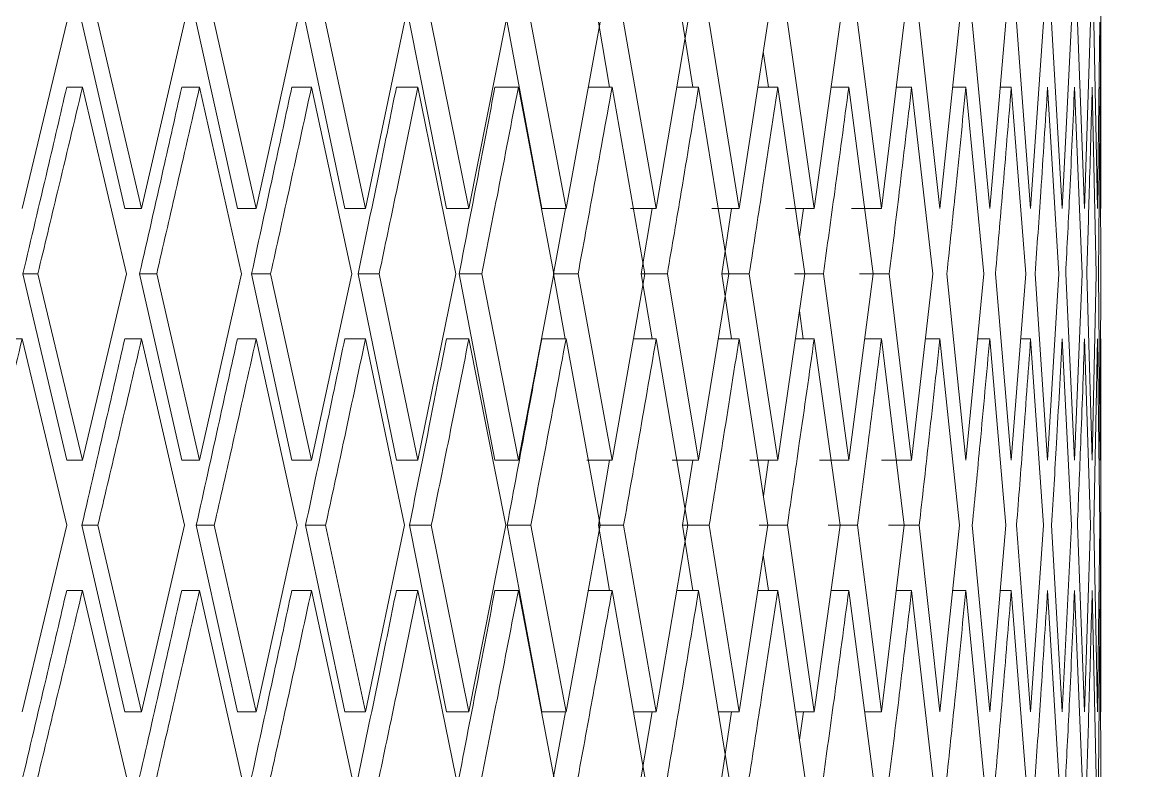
# Model space of a CAD drawing. Header units: centimetres. Extents: x -13594 to 4017, y -3206 to 1780.
# Drawn here: x 2328.01 to 2339.24, y -2181.04 to -2173.39 of the extents above; entities that cross this region are included whole.
import ezdxf

# ---------------------------------------------------------------- set-up
doc = ezdxf.new("R2010")
doc.units = ezdxf.units.CM

msp = doc.modelspace()

# ---------------------------------------------------------------- linework, layer by layer
at = {"color": 7, "linetype": 'Continuous', "lineweight": 0}
for p, q in [((2338.938, -2174.501), (2338.938, -2172.281)), ((2328.008, -2175.282), (2328.462, -2173.391)), ((2328.613, -2173.391), (2329.048, -2175.282)), ((2328.775, -2173.391), (2329.218, -2175.282)), ((2329.218, -2175.282), (2329.654, -2173.391)), ((2329.772, -2173.391), (2330.189, -2175.282)), ((2329.955, -2173.391), (2330.379, -2175.282)), ((2330.379, -2175.282), (2330.796, -2173.391)), ((2330.88, -2173.391), (2331.277, -2175.282)), ((2331.083, -2173.391), (2331.487, -2175.282)), ((2331.487, -2175.282), (2331.883, -2173.391)), ((2331.932, -2173.391), (2332.307, -2175.282)), ((2332.154, -2173.391), (2332.535, -2175.282)), ((2332.535, -2175.282), (2332.908, -2173.391)), ((2332.923, -2173.391), (2333.273, -2175.282)), ((2333.162, -2173.391), (2333.519, -2175.282)), ((2333.519, -2175.282), (2333.866, -2173.391)), ((2333.847, -2173.391), (2333.96, -2174.051)), ((2334.103, -2173.391), (2334.433, -2175.282)), ((2334.433, -2175.282), (2334.753, -2173.391)), ((2334.699, -2173.391), (2334.803, -2174.051)), ((2334.971, -2173.391), (2335.273, -2175.282)), ((2335.273, -2175.282), (2335.564, -2173.391)), ((2335.762, -2173.391), (2336.034, -2175.282)), ((2336.034, -2175.282), (2336.296, -2173.391)), ((2336.472, -2173.391), (2336.714, -2175.282)), ((2336.714, -2175.282), (2336.944, -2173.391)), ((2337.098, -2173.391), (2337.307, -2175.282)), ((2337.307, -2175.282), (2337.505, -2173.391)), ((2337.636, -2173.391), (2337.812, -2175.282)), ((2337.813, -2175.282), (2337.977, -2173.391)), ((2338.084, -2173.391), (2338.227, -2175.282)), ((2338.227, -2175.282), (2338.356, -2173.391)), ((2338.439, -2173.391), (2338.547, -2175.282)), ((2338.547, -2175.282), (2338.642, -2173.391)), ((2338.701, -2173.391), (2338.773, -2175.282)), ((2338.773, -2175.282), (2338.833, -2173.391)), ((2338.867, -2173.391), (2338.904, -2175.282)), ((2338.904, -2175.282), (2338.927, -2173.391)), ((2338.936, -2173.391), (2338.937, -2175.282)), ((2335.518, -2173.69), (2335.57, -2174.051)), ((2328.459, -2174.051), (2328.619, -2174.051)), ((2329.064, -2175.942), (2328.619, -2174.051)), ((2329.625, -2174.051), (2329.805, -2174.051)), ((2330.232, -2175.942), (2329.805, -2174.051)), ((2330.74, -2174.051), (2330.94, -2174.051)), ((2331.347, -2175.942), (2330.94, -2174.051)), ((2331.8, -2174.051), (2332.019, -2174.051)), ((2332.403, -2175.942), (2332.019, -2174.051)), ((2332.798, -2174.051), (2333.036, -2174.051)), ((2333.396, -2175.942), (2333.036, -2174.051)), ((2333.745, -2174.051), (2333.985, -2174.051)), ((2334.319, -2175.942), (2333.985, -2174.051)), ((2334.641, -2174.051), (2334.863, -2174.051)), ((2335.169, -2175.942), (2334.863, -2174.051)), ((2335.463, -2174.051), (2335.664, -2174.051)), ((2335.94, -2175.942), (2335.664, -2174.051)), ((2336.205, -2174.051), (2336.385, -2174.051)), ((2336.631, -2175.942), (2336.385, -2174.051)), ((2336.863, -2174.051), (2337.021, -2174.051)), ((2337.235, -2175.942), (2337.021, -2174.051)), ((2337.436, -2174.051), (2337.571, -2174.051)), ((2337.752, -2175.942), (2337.571, -2174.051)), ((2337.919, -2174.051), (2338.031, -2174.051)), ((2338.178, -2175.942), (2338.031, -2174.051)), ((2338.511, -2175.942), (2338.399, -2174.051)), ((2338.75, -2175.942), (2338.672, -2174.051)), ((2338.892, -2175.942), (2338.851, -2174.051)), ((2338.932, -2174.051), (2338.913, -2175.942)), ((2338.938, -2175.942), (2338.932, -2174.051)), ((2329.048, -2175.282), (2329.218, -2175.282)), ((2330.189, -2175.282), (2330.379, -2175.282)), ((2331.277, -2175.282), (2331.487, -2175.282)), ((2332.307, -2175.282), (2332.535, -2175.282)), ((2333.273, -2175.282), (2333.519, -2175.282)), ((2333.393, -2175.942), (2333.512, -2175.282)), ((2334.171, -2175.282), (2334.433, -2175.282)), ((2334.282, -2175.942), (2334.391, -2175.282)), ((2334.996, -2175.282), (2335.273, -2175.282)), ((2335.097, -2175.942), (2335.197, -2175.282)), ((2335.744, -2175.282), (2336.034, -2175.282)), ((2335.886, -2175.568), (2335.924, -2175.282)), ((2336.411, -2175.282), (2336.714, -2175.282)), ((2328.016, -2175.942), (2328.459, -2177.833)), ((2328.167, -2175.942), (2328.016, -2175.942)), ((2328.167, -2175.942), (2328.619, -2177.833)), ((2328.619, -2177.833), (2329.064, -2175.942)), ((2329.198, -2175.942), (2329.625, -2177.833)), ((2329.371, -2175.942), (2329.198, -2175.942)), ((2329.371, -2175.942), (2329.805, -2177.833)), ((2329.805, -2177.833), (2330.232, -2175.942)), ((2330.333, -2175.942), (2330.74, -2177.833)), ((2330.526, -2175.942), (2330.333, -2175.942)), ((2330.526, -2175.942), (2330.94, -2177.833)), ((2330.94, -2177.833), (2331.347, -2175.942)), ((2331.414, -2175.942), (2331.8, -2177.833)), ((2331.626, -2175.942), (2331.414, -2175.942)), ((2331.626, -2175.942), (2332.019, -2177.833)), ((2332.019, -2177.833), (2332.403, -2175.942)), ((2332.436, -2175.942), (2332.798, -2177.833)), ((2332.666, -2175.942), (2332.436, -2175.942)), ((2332.666, -2175.942), (2333.036, -2177.833)), ((2333.036, -2177.833), (2333.396, -2175.942)), ((2333.393, -2175.942), (2333.511, -2176.602)), ((2333.641, -2175.942), (2333.393, -2175.942)), ((2333.641, -2175.942), (2333.985, -2177.833)), ((2333.985, -2177.833), (2334.319, -2175.942)), ((2334.282, -2175.942), (2334.391, -2176.602)), ((2334.546, -2175.942), (2334.282, -2175.942)), ((2334.546, -2175.942), (2334.862, -2177.833)), ((2334.863, -2177.833), (2335.169, -2175.942)), ((2335.097, -2175.942), (2335.196, -2176.602)), ((2335.376, -2175.942), (2335.097, -2175.942)), ((2335.376, -2175.942), (2335.664, -2177.833)), ((2335.664, -2177.833), (2335.94, -2175.942)), ((2336.127, -2175.942), (2335.835, -2175.942)), ((2336.127, -2175.942), (2336.385, -2177.833)), ((2336.385, -2177.833), (2336.631, -2175.942)), ((2336.795, -2175.942), (2336.492, -2175.942)), ((2336.795, -2175.942), (2337.021, -2177.833)), ((2337.021, -2177.833), (2337.235, -2175.942)), ((2337.378, -2175.942), (2337.571, -2177.833)), ((2337.571, -2177.833), (2337.752, -2175.942)), ((2337.871, -2175.942), (2338.031, -2177.833)), ((2338.031, -2177.833), (2338.178, -2175.942)), ((2338.273, -2175.942), (2338.399, -2177.833)), ((2338.399, -2177.833), (2338.511, -2175.942)), ((2338.582, -2175.942), (2338.672, -2177.833)), ((2338.672, -2177.833), (2338.75, -2175.942)), ((2338.796, -2175.942), (2338.851, -2177.833)), ((2338.851, -2177.833), (2338.892, -2175.942)), ((2338.913, -2175.942), (2338.932, -2177.833)), ((2338.932, -2177.833), (2338.938, -2175.942)), ((2335.885, -2176.318), (2335.923, -2176.602)), ((2327.86, -2176.602), (2328.008, -2176.602)), ((2328.462, -2178.493), (2328.008, -2176.602)), ((2329.048, -2176.602), (2329.218, -2176.602)), ((2329.654, -2178.493), (2329.218, -2176.602)), ((2330.189, -2176.602), (2330.379, -2176.602)), ((2330.796, -2178.493), (2330.379, -2176.602)), ((2331.277, -2176.602), (2331.487, -2176.602)), ((2331.883, -2178.493), (2331.487, -2176.602)), ((2332.307, -2176.602), (2332.535, -2176.602)), ((2332.908, -2178.493), (2332.535, -2176.602)), ((2333.273, -2176.602), (2333.519, -2176.602)), ((2333.866, -2178.493), (2333.519, -2176.602)), ((2334.202, -2176.602), (2334.433, -2176.602)), ((2334.753, -2178.493), (2334.433, -2176.602)), ((2335.062, -2176.602), (2335.273, -2176.602)), ((2335.564, -2178.493), (2335.273, -2176.602)), ((2335.844, -2176.602), (2336.034, -2176.602)), ((2336.296, -2178.493), (2336.034, -2176.602)), ((2336.545, -2176.602), (2336.714, -2176.602)), ((2336.944, -2178.493), (2336.714, -2176.602)), ((2337.161, -2176.602), (2337.307, -2176.602)), ((2337.505, -2178.493), (2337.307, -2176.602)), ((2337.689, -2176.602), (2337.813, -2176.602)), ((2337.977, -2178.493), (2337.813, -2176.602)), ((2338.127, -2176.602), (2338.227, -2176.602)), ((2338.356, -2178.493), (2338.227, -2176.602)), ((2338.642, -2178.493), (2338.547, -2176.602)), ((2338.833, -2178.493), (2338.773, -2176.602)), ((2338.904, -2176.602), (2338.867, -2178.493)), ((2338.927, -2178.493), (2338.904, -2176.602)), ((2338.938, -2179.603), (2338.938, -2177.383)), ((2328.459, -2177.833), (2328.619, -2177.833)), ((2329.625, -2177.833), (2329.805, -2177.833)), ((2330.74, -2177.833), (2330.94, -2177.833)), ((2331.8, -2177.833), (2332.019, -2177.833)), ((2332.798, -2177.833), (2333.036, -2177.833)), ((2333.731, -2177.833), (2333.985, -2177.833)), ((2333.847, -2178.493), (2333.961, -2177.833)), ((2334.593, -2177.833), (2334.862, -2177.833)), ((2334.699, -2178.493), (2334.804, -2177.833)), ((2335.38, -2177.833), (2335.664, -2177.833)), ((2335.519, -2178.196), (2335.57, -2177.833)), ((2336.088, -2177.833), (2336.385, -2177.833)), ((2336.714, -2177.833), (2337.021, -2177.833)), ((2328.008, -2180.384), (2328.462, -2178.493)), ((2328.613, -2178.493), (2329.048, -2180.384)), ((2328.775, -2178.493), (2328.613, -2178.493)), ((2328.775, -2178.493), (2329.218, -2180.384)), ((2329.218, -2180.384), (2329.654, -2178.493)), ((2329.772, -2178.493), (2330.189, -2180.384)), ((2329.955, -2178.493), (2329.772, -2178.493)), ((2329.955, -2178.493), (2330.379, -2180.384)), ((2330.379, -2180.384), (2330.796, -2178.493)), ((2330.88, -2178.493), (2331.277, -2180.384)), ((2331.083, -2178.493), (2330.88, -2178.493)), ((2331.083, -2178.493), (2331.487, -2180.384)), ((2331.487, -2180.384), (2331.883, -2178.493)), ((2331.932, -2178.493), (2332.307, -2180.384)), ((2332.154, -2178.493), (2331.932, -2178.493)), ((2332.154, -2178.493), (2332.535, -2180.384)), ((2332.535, -2180.384), (2332.908, -2178.493)), ((2332.923, -2178.493), (2333.273, -2180.384)), ((2333.162, -2178.493), (2332.923, -2178.493)), ((2333.162, -2178.493), (2333.519, -2180.384)), ((2333.519, -2180.384), (2333.866, -2178.493)), ((2333.847, -2178.493), (2333.96, -2179.153)), ((2334.103, -2178.493), (2333.847, -2178.493)), ((2334.103, -2178.493), (2334.433, -2180.384)), ((2334.433, -2180.384), (2334.753, -2178.493)), ((2334.699, -2178.493), (2334.803, -2179.153)), ((2334.971, -2178.493), (2334.699, -2178.493)), ((2334.971, -2178.493), (2335.273, -2180.384)), ((2335.273, -2180.384), (2335.564, -2178.493)), ((2335.762, -2178.493), (2335.476, -2178.493)), ((2335.762, -2178.493), (2336.034, -2180.384)), ((2336.034, -2180.384), (2336.296, -2178.493)), ((2336.472, -2178.493), (2336.174, -2178.493)), ((2336.472, -2178.493), (2336.714, -2180.384)), ((2336.714, -2180.384), (2336.944, -2178.493)), ((2337.098, -2178.493), (2336.788, -2178.493)), ((2337.098, -2178.493), (2337.307, -2180.384)), ((2337.307, -2180.384), (2337.505, -2178.493)), ((2337.636, -2178.493), (2337.813, -2180.384)), ((2337.813, -2180.384), (2337.977, -2178.493)), ((2338.084, -2178.493), (2338.227, -2180.384)), ((2338.227, -2180.384), (2338.356, -2178.493)), ((2338.439, -2178.493), (2338.547, -2180.384)), ((2338.547, -2180.384), (2338.642, -2178.493)), ((2338.701, -2178.493), (2338.773, -2180.384)), ((2338.773, -2180.384), (2338.833, -2178.493)), ((2338.867, -2178.493), (2338.904, -2180.384)), ((2338.904, -2180.384), (2338.927, -2178.493)), ((2338.936, -2178.493), (2338.937, -2180.384)), ((2335.518, -2178.792), (2335.57, -2179.153)), ((2328.459, -2179.153), (2328.619, -2179.153)), ((2329.064, -2181.044), (2328.619, -2179.153)), ((2329.625, -2179.153), (2329.805, -2179.153)), ((2330.232, -2181.044), (2329.805, -2179.153)), ((2330.74, -2179.153), (2330.94, -2179.153)), ((2331.347, -2181.044), (2330.94, -2179.153)), ((2331.8, -2179.153), (2332.019, -2179.153)), ((2332.403, -2181.044), (2332.019, -2179.153)), ((2332.798, -2179.153), (2333.036, -2179.153)), ((2333.396, -2181.044), (2333.036, -2179.153)), ((2333.745, -2179.153), (2333.985, -2179.153)), ((2334.319, -2181.044), (2333.985, -2179.153)), ((2334.641, -2179.153), (2334.863, -2179.153)), ((2335.169, -2181.044), (2334.863, -2179.153)), ((2335.463, -2179.153), (2335.664, -2179.153)), ((2335.94, -2181.044), (2335.664, -2179.153)), ((2336.205, -2179.153), (2336.385, -2179.153)), ((2336.631, -2181.044), (2336.385, -2179.153)), ((2336.863, -2179.153), (2337.021, -2179.153)), ((2337.235, -2181.044), (2337.021, -2179.153)), ((2337.436, -2179.153), (2337.571, -2179.153)), ((2337.752, -2181.044), (2337.571, -2179.153)), ((2337.919, -2179.153), (2338.031, -2179.153)), ((2338.178, -2181.044), (2338.031, -2179.153)), ((2338.511, -2181.044), (2338.399, -2179.153)), ((2338.75, -2181.044), (2338.672, -2179.153)), ((2338.892, -2181.044), (2338.851, -2179.153)), ((2338.932, -2179.153), (2338.913, -2181.044)), ((2338.938, -2181.044), (2338.932, -2179.153)), ((2329.048, -2180.384), (2329.218, -2180.384)), ((2330.189, -2180.384), (2330.379, -2180.384)), ((2331.277, -2180.384), (2331.487, -2180.384)), ((2332.307, -2180.384), (2332.535, -2180.384)), ((2333.273, -2180.384), (2333.519, -2180.384)), ((2333.393, -2181.044), (2333.512, -2180.384)), ((2334.202, -2180.384), (2334.433, -2180.384)), ((2334.282, -2181.044), (2334.391, -2180.384)), ((2335.062, -2180.384), (2335.273, -2180.384)), ((2335.097, -2181.044), (2335.197, -2180.384)), ((2335.844, -2180.384), (2336.034, -2180.384)), ((2335.886, -2180.67), (2335.924, -2180.384)), ((2336.545, -2180.384), (2336.714, -2180.384))]:
    msp.add_line(p, q, dxfattribs=at)
for radius in [406.205, 406.022, 404.866, 400.131]:
    msp.add_circle((1945.049, -1822.821), radius, dxfattribs=at)
for points, knots in [([(2328.016, -2175.942), (2328.099, -2175.589), (2328.248, -2174.959), (2328.395, -2174.329), (2328.459, -2174.051)], [0, 0, 0, 0, 0.56, 1, 1, 1, 1]), ([(2328.619, -2174.051), (2328.535, -2174.404), (2328.385, -2175.035), (2328.234, -2175.665), (2328.167, -2175.942)], [0, 0, 0, 0, 0.56, 1, 1, 1, 1]), ([(2329.198, -2175.942), (2329.279, -2175.589), (2329.421, -2174.959), (2329.563, -2174.329), (2329.625, -2174.051)], [0, 0, 0, 0, 0.56, 1, 1, 1, 1]), ([(2329.805, -2174.051), (2329.724, -2174.404), (2329.581, -2175.035), (2329.435, -2175.665), (2329.371, -2175.942)], [0, 0, 0, 0, 0.5599999, 1, 1, 1, 1]), ([(2330.333, -2175.942), (2330.409, -2175.589), (2330.546, -2174.959), (2330.681, -2174.329), (2330.74, -2174.051)], [0, 0, 0, 0, 0.56, 1, 1, 1, 1]), ([(2330.94, -2174.051), (2330.863, -2174.404), (2330.726, -2175.035), (2330.587, -2175.665), (2330.526, -2175.942)], [0, 0, 0, 0, 0.56, 1, 1, 1, 1]), ([(2331.414, -2175.942), (2331.486, -2175.589), (2331.616, -2174.959), (2331.744, -2174.329), (2331.8, -2174.051)], [0, 0, 0, 0, 0.56, 1, 1, 1, 1]), ([(2332.019, -2174.051), (2331.946, -2174.404), (2331.816, -2175.035), (2331.684, -2175.665), (2331.626, -2175.942)], [0, 0, 0, 0, 0.56, 1, 1, 1, 1]), ([(2332.436, -2175.942), (2332.504, -2175.589), (2332.626, -2174.959), (2332.746, -2174.329), (2332.798, -2174.051)], [0, 0, 0, 0, 0.56, 1, 1, 1, 1]), ([(2333.036, -2174.051), (2332.967, -2174.404), (2332.845, -2175.035), (2332.721, -2175.665), (2332.666, -2175.942)], [0, 0, 0, 0, 0.56, 1, 1, 1, 1]), ([(2333.985, -2174.051), (2333.922, -2174.404), (2333.808, -2175.035), (2333.692, -2175.665), (2333.641, -2175.942)], [0, 0, 0, 0, 0.56, 1, 1, 1, 1]), ([(2334.863, -2174.051), (2334.804, -2174.404), (2334.7, -2175.035), (2334.593, -2175.665), (2334.546, -2175.942)], [0, 0, 0, 0, 0.56, 1, 1, 1, 1]), ([(2335.664, -2174.051), (2335.611, -2174.404), (2335.516, -2175.035), (2335.419, -2175.665), (2335.376, -2175.942)], [0, 0, 0, 0, 0.56, 1, 1, 1, 1]), ([(2336.385, -2174.051), (2336.337, -2174.404), (2336.253, -2175.035), (2336.165, -2175.665), (2336.127, -2175.942)], [0, 0, 0, 0, 0.56, 1, 1, 1, 1]), ([(2337.021, -2174.051), (2336.98, -2174.404), (2336.906, -2175.035), (2336.829, -2175.665), (2336.795, -2175.942)], [0, 0, 0, 0, 0.56, 1, 1, 1, 1]), ([(2337.571, -2174.051), (2337.536, -2174.404), (2337.473, -2175.035), (2337.407, -2175.665), (2337.378, -2175.942)], [0, 0, 0, 0, 0.56, 1, 1, 1, 1]), ([(2338.031, -2174.051), (2338.002, -2174.404), (2337.95, -2175.035), (2337.895, -2175.665), (2337.871, -2175.942)], [0, 0, 0, 0, 0.56, 1, 1, 1, 1]), ([(2338.399, -2174.051), (2338.376, -2174.404), (2338.336, -2175.035), (2338.292, -2175.665), (2338.273, -2175.942)], [0, 0, 0, 0, 0.56, 1, 1, 1, 1]), ([(2338.672, -2174.051), (2338.656, -2174.404), (2338.628, -2175.035), (2338.596, -2175.665), (2338.582, -2175.942)], [0, 0, 0, 0, 0.56, 1, 1, 1, 1]), ([(2338.851, -2174.051), (2338.841, -2174.404), (2338.824, -2175.035), (2338.804, -2175.665), (2338.796, -2175.942)], [0, 0, 0, 0, 0.5599999, 1, 1, 1, 1]), ([(2328.008, -2176.602), (2327.923, -2176.955), (2327.77, -2177.586), (2327.617, -2178.216), (2327.549, -2178.493)], [0, 0, 0, 0, 0.56, 1, 1, 1, 1]), ([(2328.613, -2178.493), (2328.695, -2178.14), (2328.84, -2177.51), (2328.985, -2176.88), (2329.048, -2176.602)], [0, 0, 0, 0, 0.56, 1, 1, 1, 1]), ([(2329.218, -2176.602), (2329.136, -2176.955), (2328.989, -2177.586), (2328.84, -2178.216), (2328.775, -2178.493)], [0, 0, 0, 0, 0.56, 1, 1, 1, 1]), ([(2329.772, -2178.493), (2329.85, -2178.14), (2329.99, -2177.51), (2330.128, -2176.88), (2330.189, -2176.602)], [0, 0, 0, 0, 0.56, 1, 1, 1, 1]), ([(2330.379, -2176.602), (2330.301, -2176.955), (2330.16, -2177.586), (2330.018, -2178.216), (2329.955, -2178.493)], [0, 0, 0, 0, 0.56, 1, 1, 1, 1]), ([(2330.88, -2178.493), (2330.955, -2178.14), (2331.088, -2177.51), (2331.219, -2176.88), (2331.277, -2176.602)], [0, 0, 0, 0, 0.56, 1, 1, 1, 1]), ([(2331.487, -2176.602), (2331.412, -2176.955), (2331.279, -2177.586), (2331.143, -2178.216), (2331.083, -2178.493)], [0, 0, 0, 0, 0.56, 1, 1, 1, 1]), ([(2331.932, -2178.493), (2332.003, -2178.14), (2332.129, -2177.51), (2332.252, -2176.88), (2332.307, -2176.602)], [0, 0, 0, 0, 0.5599999, 1, 1, 1, 1]), ([(2332.535, -2176.602), (2332.465, -2176.955), (2332.339, -2177.586), (2332.211, -2178.216), (2332.154, -2178.493)], [0, 0, 0, 0, 0.56, 1, 1, 1, 1]), ([(2332.923, -2178.493), (2332.989, -2178.14), (2333.107, -2177.51), (2333.222, -2176.88), (2333.273, -2176.602)], [0, 0, 0, 0, 0.56, 1, 1, 1, 1]), ([(2333.519, -2176.602), (2333.453, -2176.955), (2333.335, -2177.586), (2333.215, -2178.216), (2333.162, -2178.493)], [0, 0, 0, 0, 0.56, 1, 1, 1, 1]), ([(2334.433, -2176.602), (2334.372, -2176.955), (2334.263, -2177.586), (2334.152, -2178.216), (2334.103, -2178.493)], [0, 0, 0, 0, 0.56, 1, 1, 1, 1]), ([(2335.273, -2176.602), (2335.217, -2176.955), (2335.118, -2177.586), (2335.016, -2178.216), (2334.971, -2178.493)], [0, 0, 0, 0, 0.56, 1, 1, 1, 1]), ([(2336.034, -2176.602), (2335.984, -2176.955), (2335.895, -2177.586), (2335.802, -2178.216), (2335.762, -2178.493)], [0, 0, 0, 0, 0.56, 1, 1, 1, 1]), ([(2336.714, -2176.602), (2336.669, -2176.955), (2336.59, -2177.586), (2336.508, -2178.216), (2336.472, -2178.493)], [0, 0, 0, 0, 0.56, 1, 1, 1, 1]), ([(2337.307, -2176.602), (2337.269, -2176.955), (2337.201, -2177.586), (2337.129, -2178.216), (2337.098, -2178.493)], [0, 0, 0, 0, 0.56, 1, 1, 1, 1]), ([(2337.813, -2176.602), (2337.78, -2176.955), (2337.723, -2177.586), (2337.662, -2178.216), (2337.636, -2178.493)], [0, 0, 0, 0, 0.56, 1, 1, 1, 1]), ([(2338.227, -2176.602), (2338.201, -2176.955), (2338.155, -2177.586), (2338.106, -2178.216), (2338.084, -2178.493)], [0, 0, 0, 0, 0.56, 1, 1, 1, 1]), ([(2338.547, -2176.602), (2338.528, -2176.955), (2338.494, -2177.586), (2338.456, -2178.216), (2338.439, -2178.493)], [0, 0, 0, 0, 0.56, 1, 1, 1, 1]), ([(2338.773, -2176.602), (2338.761, -2176.955), (2338.738, -2177.586), (2338.712, -2178.216), (2338.701, -2178.493)], [0, 0, 0, 0, 0.56, 1, 1, 1, 1]), ([(2338.937, -2176.602), (2338.938, -2176.955), (2338.939, -2177.586), (2338.937, -2178.216), (2338.936, -2178.493)], [0, 0, 0, 0, 0.5599999, 1, 1, 1, 1]), ([(2328.016, -2181.044), (2328.099, -2180.691), (2328.248, -2180.061), (2328.395, -2179.431), (2328.459, -2179.153)], [0, 0, 0, 0, 0.56, 1, 1, 1, 1]), ([(2328.619, -2179.153), (2328.535, -2179.506), (2328.385, -2180.137), (2328.234, -2180.767), (2328.167, -2181.044)], [0, 0, 0, 0, 0.56, 1, 1, 1, 1]), ([(2329.198, -2181.044), (2329.279, -2180.691), (2329.421, -2180.061), (2329.563, -2179.431), (2329.625, -2179.153)], [0, 0, 0, 0, 0.56, 1, 1, 1, 1]), ([(2329.805, -2179.153), (2329.724, -2179.506), (2329.581, -2180.137), (2329.435, -2180.767), (2329.371, -2181.044)], [0, 0, 0, 0, 0.56, 1, 1, 1, 1]), ([(2330.333, -2181.044), (2330.409, -2180.691), (2330.546, -2180.061), (2330.681, -2179.431), (2330.74, -2179.153)], [0, 0, 0, 0, 0.56, 1, 1, 1, 1]), ([(2330.94, -2179.153), (2330.863, -2179.506), (2330.726, -2180.137), (2330.587, -2180.767), (2330.526, -2181.044)], [0, 0, 0, 0, 0.56, 1, 1, 1, 1]), ([(2331.414, -2181.044), (2331.486, -2180.691), (2331.616, -2180.061), (2331.744, -2179.431), (2331.8, -2179.153)], [0, 0, 0, 0, 0.56, 1, 1, 1, 1]), ([(2332.019, -2179.153), (2331.946, -2179.506), (2331.816, -2180.137), (2331.684, -2180.767), (2331.626, -2181.044)], [0, 0, 0, 0, 0.56, 1, 1, 1, 1]), ([(2332.436, -2181.044), (2332.504, -2180.691), (2332.626, -2180.061), (2332.746, -2179.431), (2332.798, -2179.153)], [0, 0, 0, 0, 0.56, 1, 1, 1, 1]), ([(2333.036, -2179.153), (2332.967, -2179.506), (2332.845, -2180.137), (2332.721, -2180.767), (2332.666, -2181.044)], [0, 0, 0, 0, 0.56, 1, 1, 1, 1]), ([(2333.985, -2179.153), (2333.922, -2179.506), (2333.808, -2180.137), (2333.692, -2180.767), (2333.641, -2181.044)], [0, 0, 0, 0, 0.56, 1, 1, 1, 1]), ([(2334.863, -2179.153), (2334.804, -2179.506), (2334.7, -2180.137), (2334.593, -2180.767), (2334.546, -2181.044)], [0, 0, 0, 0, 0.56, 1, 1, 1, 1]), ([(2335.664, -2179.153), (2335.611, -2179.506), (2335.516, -2180.137), (2335.419, -2180.767), (2335.376, -2181.044)], [0, 0, 0, 0, 0.56, 1, 1, 1, 1]), ([(2336.385, -2179.153), (2336.337, -2179.506), (2336.253, -2180.137), (2336.165, -2180.767), (2336.127, -2181.044)], [0, 0, 0, 0, 0.56, 1, 1, 1, 1]), ([(2337.021, -2179.153), (2336.98, -2179.506), (2336.906, -2180.137), (2336.829, -2180.767), (2336.795, -2181.044)], [0, 0, 0, 0, 0.56, 1, 1, 1, 1]), ([(2337.571, -2179.153), (2337.536, -2179.506), (2337.473, -2180.137), (2337.407, -2180.767), (2337.378, -2181.044)], [0, 0, 0, 0, 0.56, 1, 1, 1, 1]), ([(2338.031, -2179.153), (2338.002, -2179.506), (2337.95, -2180.137), (2337.895, -2180.767), (2337.871, -2181.044)], [0, 0, 0, 0, 0.56, 1, 1, 1, 1]), ([(2338.399, -2179.153), (2338.376, -2179.506), (2338.336, -2180.137), (2338.292, -2180.767), (2338.273, -2181.044)], [0, 0, 0, 0, 0.5599999, 1, 1, 1, 1]), ([(2338.672, -2179.153), (2338.656, -2179.506), (2338.628, -2180.137), (2338.596, -2180.767), (2338.582, -2181.044)], [0, 0, 0, 0, 0.5599999, 1, 1, 1, 1]), ([(2338.851, -2179.153), (2338.841, -2179.506), (2338.824, -2180.137), (2338.804, -2180.767), (2338.796, -2181.044)], [0, 0, 0, 0, 0.56, 1, 1, 1, 1])]:
    msp.add_open_spline(points, degree=3, knots=knots, dxfattribs=at)

doc.saveas('drawing.dxf')
